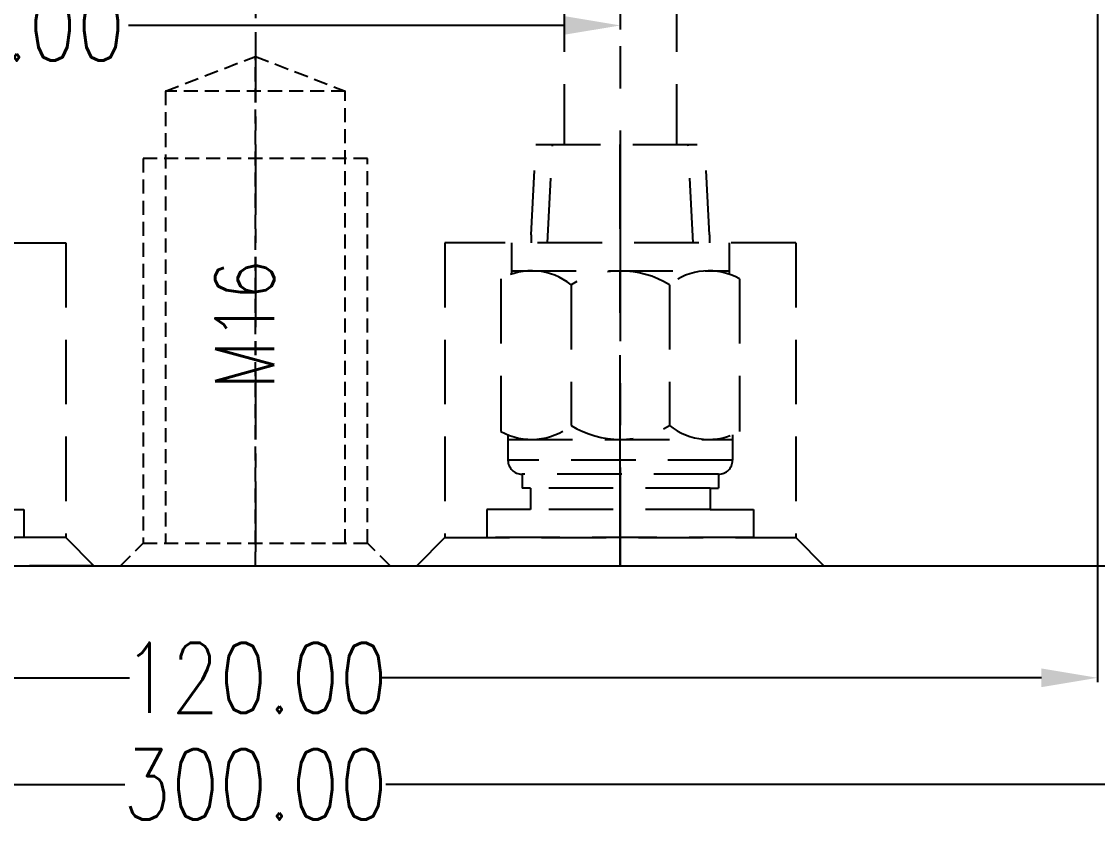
# Model space of a CAD drawing. Header units: millimetres. Extents: x 28656 to 29764, y -21384 to -20601.
# Drawn here: x 29543.5 to 29620.1, y -21017.1 to -20959.5 of the extents above; entities that cross this region are included whole.
import ezdxf

# ---------------------------------------------------------------- set-up
doc = ezdxf.new("R2010")
doc.units = ezdxf.units.MM
doc.header["$LTSCALE"] = 8
doc.linetypes.add('CENTER', pattern=[2, 1.25, -0.25, 0.25, -0.25])
doc.linetypes.add('HIDDEN', pattern=[0.375, 0.25, -0.125])
doc.layers.get('DEFPOINTS').update_dxf_attribs({"color": 6})
doc.layers.add('dim', color=3, linetype='Continuous', lineweight=15)
doc.layers.add('WT', color=4, linetype='Continuous')
doc.styles.get("Standard").update_dxf_attribs({"font": 'txt.shx', "width": 0.8, "bigfont": 'chineset.shx'})
doc.dimstyles.new('ISO-25', dxfattribs={"dimtxt": 5, "dimasz": 4, "dimexe": 0.3, "dimexo": 0.3, "dimtad": 0, "dimzin": 1, "dimdsep": 46, "dimtxsty": 'Standard', "dimcen": 0, "dimclrd": 3, "dimclre": 3, "dimclrt": 3, "dimazin": 0, "dimtfac": 1, "dimtofl": 0, "dimtmove": 0, "dimatfit": 0, "dimfxl": 0, "dimarcsym": 0})

# ---------------------------------------------------------------- blocks, each defined once
blk = doc.blocks.new('*D26672')
at = {"layer": 'DEFPOINTS', "color": 0}
for p in [(29410.117, -20995.266), (29710.117, -20995.266), (29710.117, -21013.843)]:
    blk.add_point(p, dxfattribs=at)
at = {"layer": 'dim', "color": 3, "lineweight": -2}
for p, q in [((29410.117, -20995.566), (29410.117, -21014.143)), ((29710.117, -20995.566), (29710.117, -21014.143)), ((29414.117, -21013.843), (29550.826, -21013.843)), ((29706.117, -21013.843), (29569.409, -21013.843))]:
    blk.add_line(p, q, dxfattribs=at)
at = {"layer": 'dim', "color": 3}
for points in [[(29414.117, -21013.176), (29414.117, -21014.509), (29410.117, -21013.843)], [(29706.117, -21014.509), (29706.117, -21013.176), (29710.117, -21013.843)]]:
    blk.add_solid(points, dxfattribs=at)
at = {"layer": 'dim', "color": 3, "insert": (29560.117, -21013.843), "char_height": 5, "attachment_point": 5}
blk.add_mtext('300.00', dxfattribs=at)
blk = doc.blocks.new('*D26675')
at = {"layer": 'DEFPOINTS', "color": 0}
for p in [(29500.117, -20934.266), (29620.117, -20934.266), (29500.117, -21006.249)]:
    blk.add_point(p, dxfattribs=at)
at = {"layer": 'dim', "color": 3, "lineweight": -2}
for p, q in [((29500.117, -20934.566), (29500.117, -21006.549)), ((29620.117, -20934.566), (29620.117, -21006.549)), ((29504.117, -21006.249), (29551.159, -21006.249)), ((29616.117, -21006.249), (29569.076, -21006.249))]:
    blk.add_line(p, q, dxfattribs=at)
at = {"layer": 'dim', "color": 3}
for points in [[(29504.117, -21005.582), (29504.117, -21006.916), (29500.117, -21006.249)], [(29616.117, -21006.916), (29616.117, -21005.582), (29620.117, -21006.249)]]:
    blk.add_solid(points, dxfattribs=at)
at = {"layer": 'dim', "color": 3, "insert": (29560.117, -21006.249), "char_height": 5, "attachment_point": 5}
blk.add_mtext('120.00', dxfattribs=at)
blk = doc.blocks.new('*D27504')
at = {"layer": 'DEFPOINTS', "color": 0}
for p in [(29500.117, -20935.266), (29586.117, -20943.266), (29586.117, -20959.784)]:
    blk.add_point(p, dxfattribs=at)
at = {"layer": 'dim', "color": 3, "lineweight": -2}
for p, q in [((29500.117, -20935.566), (29500.117, -20960.084)), ((29586.117, -20943.566), (29586.117, -20960.084)), ((29504.117, -20959.784), (29535.159, -20959.784)), ((29582.117, -20959.784), (29551.076, -20959.784))]:
    blk.add_line(p, q, dxfattribs=at)
at = {"layer": 'dim', "color": 3}
for points in [[(29504.117, -20959.117), (29504.117, -20960.45), (29500.117, -20959.784)], [(29582.117, -20960.45), (29582.117, -20959.117), (29586.117, -20959.784)]]:
    blk.add_solid(points, dxfattribs=at)
at = {"layer": 'dim', "color": 3, "insert": (29543.117, -20959.784), "char_height": 5, "attachment_point": 5}
blk.add_mtext('86.00', dxfattribs=at)
blk = doc.blocks.new('20160903.151524')
at = {"layer": 'WT', "color": 125, "linetype": 'HIDDEN', "ltscale": 2.3}
for p, q in [((-6.35, 23.559), (-6.012, 30)), ((-6.012, 30), (6.012, 30)), ((-5.188, 23), (-4.821, 30)), ((5.188, 23), (4.821, 30)), ((6.35, 23.559), (6.012, 30)), ((12.5, 23), (-12.5, 23)), ((-12.5, 23), (-12.5, 2)), ((-7.75, 23), (-7.75, 20.767)), ((-6.35, 23.559), (-6.35, 23)), ((6.35, 23.559), (6.35, 23)), ((7.75, 23), (7.75, 20.767)), ((12.5, 23), (12.5, 2)), ((-7.75, 21), (7.75, 21)), ((-8.5, 20.434), (-8.5, 9.566)), ((-3.501, 20.006), (-3.501, 9.994)), ((3.501, 20.006), (3.501, 9.994)), ((8.5, 20.434), (8.5, 9.566)), ((-8, 9.326), (-8, 7.513)), ((8, 9.326), (8, 7.513)), ((-8, 9), (8, 9)), ((8, 7.513), (-8, 7.513)), ((7, 6.513), (-7, 6.513)), ((-7, 6.513), (-7, 5.513)), ((7, 6.513), (7, 5.513)), ((-6.4, 5.513), (-7, 5.513)), ((-6.4, 5.513), (-7, 5.513)), ((6.4, 5.513), (-6.4, 5.513)), ((-6.4, 5.513), (-6.4, 4.013)), ((6.4, 5.513), (6.4, 4.013)), ((6.4, 5.513), (7, 5.513)), ((6.4, 5.513), (7, 5.513)), ((-9.5, 4.013), (-9.5, 2)), ((-6.4, 4.013), (-9.5, 4.013)), ((6.4, 4.013), (-6.4, 4.013)), ((6.4, 4.013), (9.5, 4.013)), ((9.5, 4.013), (9.5, 2)), ((-12.5, 2), (-14.5, 0)), ((-12.5, 2), (12.5, 2)), ((9.5, 2), (-9.5, 2)), ((12.5, 2), (14.5, 0)), ((-14.5, 0), (14.5, 0))]:
    blk.add_line(p, q, dxfattribs=at)
at = {"layer": 'WT', "color": 125, "linetype": 'CENTER', "ltscale": 1.5}
blk.add_line((0, 0), (0, 30), dxfattribs=at)
at = {"layer": 'WT', "color": 125, "linetype": 'HIDDEN', "ltscale": 2.3}
for centre, radius, start, end in [((-6.315, 16.532), 4.471, 50.98165, 119.248), ((0, 14.338), 6.662, 58.30163, 121.69837), ((6.315, 16.532), 4.471, 60.752, 129.01835), ((-6.315, 13.468), 4.471, 240.752, 309.01835), ((0, 15.662), 6.662, 238.30163, 301.69837), ((6.315, 13.468), 4.471, 230.98165, 299.248), ((-7, 7.513), 1, 180, 270), ((7, 7.513), 1, 270, 0)]:
    blk.add_arc(centre, radius, start, end, dxfattribs=at)

msp = doc.modelspace()

# ---------------------------------------------------------------- linework, layer by layer
at = {"linetype": 'CENTER', "ltscale": 0.5}
msp.add_line((29560.117, -20648.266), (29560.117, -20998.266), dxfattribs=at)
at = {"color": 8, "linetype": 'HIDDEN', "ltscale": 0.5}
for p, q in [((29553.717, -20964.466), (29560.117, -20961.989)), ((29560.117, -20998.266), (29560.117, -20961.989)), ((29560.117, -20961.989), (29566.517, -20964.466)), ((29553.717, -20964.466), (29553.717, -20996.666)), ((29566.517, -20964.466), (29553.717, -20964.466)), ((29566.517, -20996.666), (29566.517, -20964.466)), ((29568.117, -20969.266), (29552.117, -20969.266)), ((29552.117, -20969.266), (29552.117, -20996.666)), ((29568.117, -20996.666), (29568.117, -20969.266)), ((29550.517, -20998.266), (29552.117, -20996.666)), ((29552.117, -20996.666), (29568.117, -20996.666)), ((29569.717, -20998.266), (29568.117, -20996.666)), ((29550.517, -20998.266), (29569.717, -20998.266))]:
    msp.add_line(p, q, dxfattribs=at)
msp.add_line((29413.117, -20998.266), (29707.117, -20998.266))
at = {"layer": 'WT', "color": 125, "linetype": 'HIDDEN', "ltscale": 2.3}
for p, q in [((29582.117, -20943.266), (29582.117, -20968.266)), ((29590.117, -20943.266), (29590.117, -20968.266))]:
    msp.add_line(p, q, dxfattribs=at)
at = {"layer": 'WT', "color": 125, "linetype": 'CENTER', "ltscale": 1.5}
msp.add_line((29586.117, -20943.266), (29586.117, -20998.266), dxfattribs=at)

# ---------------------------------------------------------------- block references
at = {"layer": 'WT', "xscale": -1}
msp.add_blockref('20160903.151524', (29534.117, -20998.266), dxfattribs=at)
at = {"layer": 'WT'}
msp.add_blockref('20160903.151524', (29586.117, -20998.266), dxfattribs=at)

# ---------------------------------------------------------------- texts
at = {"color": 8, "linetype": 'HIDDEN', "ltscale": 0.5, "insert": (29561.466, -20985.692), "char_height": 4.2, "width": 28.88144, "attachment_point": 7, "rotation": 90}
msp.add_mtext('M16', dxfattribs=at)

# ---------------------------------------------------------------- dimensions: what is measured, and where the dimension line sits
at = {"layer": 'dim'}
dim = msp.add_linear_dim(base=(29500.117, -21006.249), p1=(29620.117, -20934.266), p2=(29500.117, -20934.266), angle=180, dimstyle='ISO-25', dxfattribs=at)
dim.commit()
dim.dimension.update_dxf_attribs({"geometry": '*D26675', "text_midpoint": (29560.117, -21006.249)})
dim = msp.add_linear_dim(base=(29586.117, -20959.784), p1=(29500.117, -20935.266), p2=(29586.117, -20943.266), dimstyle='ISO-25', dxfattribs=at)
dim.commit()
dim.dimension.update_dxf_attribs({"geometry": '*D27504', "text_midpoint": (29543.117, -20959.784)})
dim = msp.add_linear_dim(base=(29710.117, -21013.843), p1=(29410.117, -20995.266), p2=(29710.117, -20995.266), angle=180, dimstyle='ISO-25', dxfattribs=at)
dim.commit()
dim.dimension.update_dxf_attribs({"geometry": '*D26672', "text_midpoint": (29560.117, -21013.843), "dimtype": 160})

doc.saveas('drawing.dxf')
